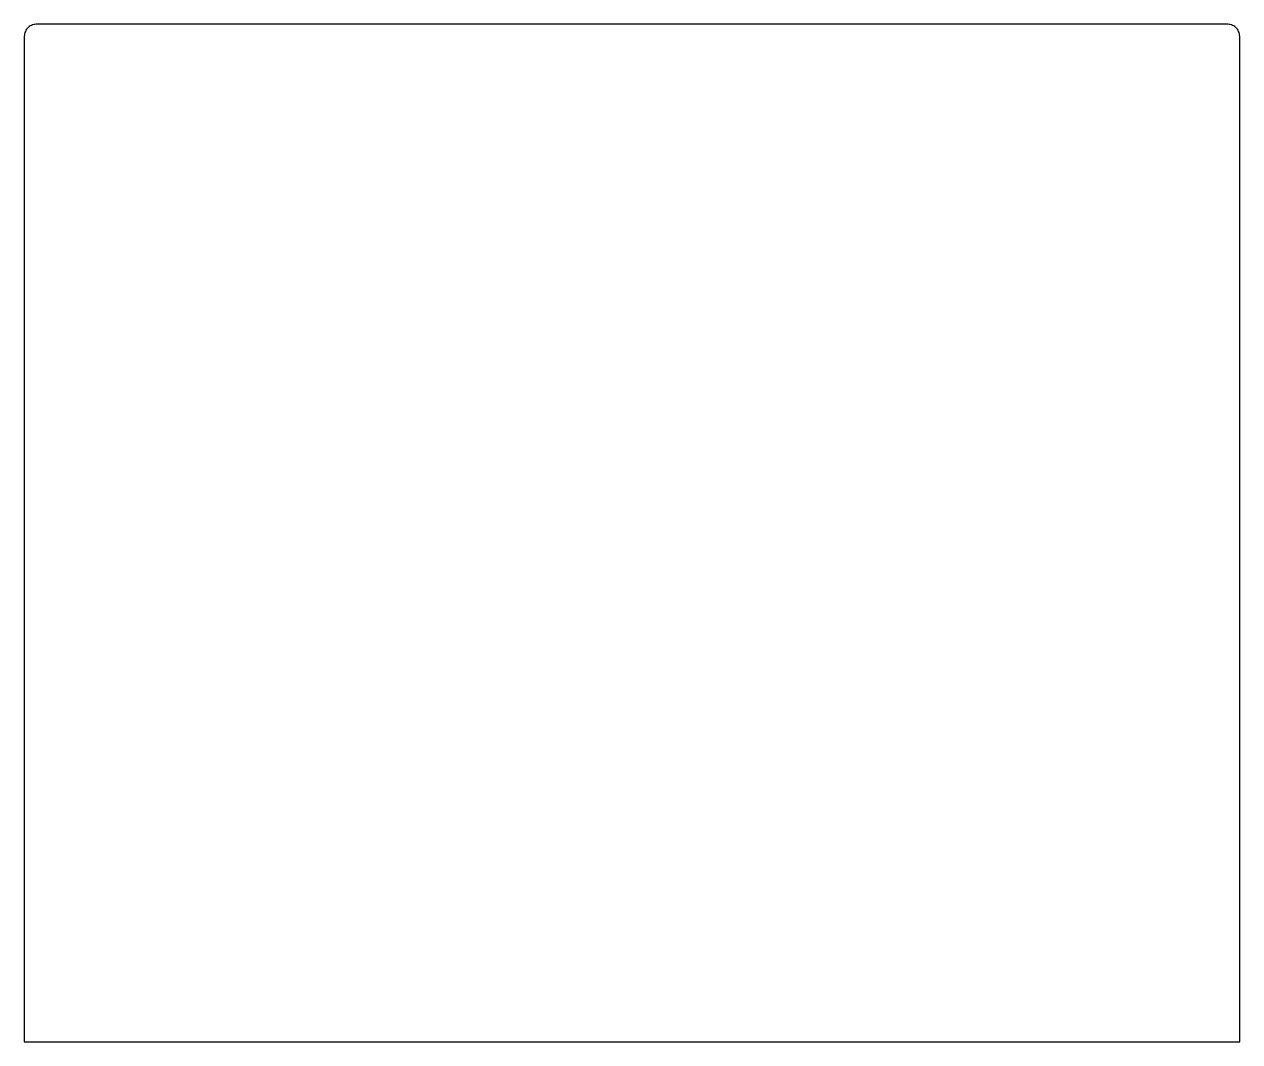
# Model space of a CAD drawing. Header units: metres. Extents: x -255 to 255, y -238 to 188.
import ezdxf

# ---------------------------------------------------------------- set-up
doc = ezdxf.new("R2010")
doc.units = ezdxf.units.M

msp = doc.modelspace()

# ---------------------------------------------------------------- linework, layer by layer
for p, q in [((-254.973, 184.023), (-255, 183.5)), ((-254.891, 184.54), (-254.973, 184.023)), ((-254.755, 185.045), (-254.891, 184.54)), ((-254.568, 185.534), (-254.755, 185.045)), ((-254.33, 186), (-254.568, 185.534)), ((-254.045, 186.439), (-254.33, 186)), ((-253.716, 186.846), (-254.045, 186.439)), ((-253.346, 187.216), (-253.716, 186.846)), ((-252.939, 187.545), (-253.346, 187.216)), ((-252.5, 187.83), (-252.939, 187.545)), ((-252.034, 188.068), (-252.5, 187.83)), ((-251.545, 188.255), (-252.034, 188.068)), ((-251.04, 188.391), (-251.545, 188.255)), ((-250.523, 188.473), (-251.04, 188.391)), ((-250, 188.5), (-250.523, 188.473)), ((250, 188.5), (-250, 188.5)), ((250.523, 188.473), (250, 188.5)), ((251.04, 188.391), (250.523, 188.473)), ((251.545, 188.255), (251.04, 188.391)), ((252.034, 188.068), (251.545, 188.255)), ((252.5, 187.83), (252.034, 188.068)), ((252.939, 187.545), (252.5, 187.83)), ((253.346, 187.216), (252.939, 187.545)), ((253.716, 186.846), (253.346, 187.216)), ((254.045, 186.439), (253.716, 186.846)), ((254.33, 186), (254.045, 186.439)), ((254.568, 185.534), (254.33, 186)), ((254.755, 185.045), (254.568, 185.534)), ((254.891, 184.54), (254.755, 185.045)), ((254.973, 184.023), (254.891, 184.54)), ((255, 183.5), (254.973, 184.023)), ((-255, 183.5), (-255, -238.375)), ((255, -238.375), (255, 183.5)), ((-255, -238.375), (255, -238.375))]:
    msp.add_line(p, q)

doc.saveas('drawing.dxf')
